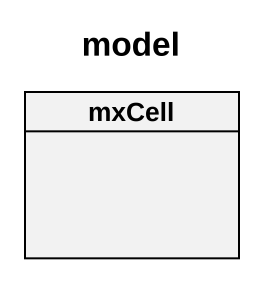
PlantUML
@startuml
title model
hide circle
hide empty members
class mxCell
@enduml
